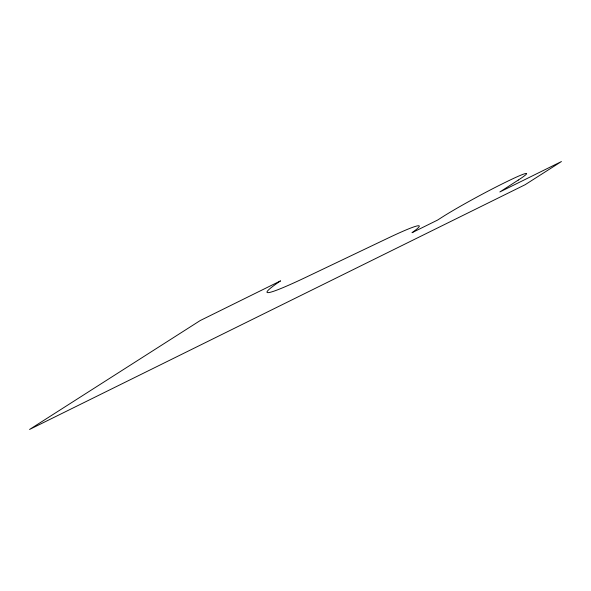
<?xml version="1.0" encoding="UTF-8"?>
<svg xmlns="http://www.w3.org/2000/svg" width="591" height="591" viewBox="0 0 591 591"><rect width="100%" height="100%" fill="white"/><g stroke="black" fill="none" stroke-linecap="round" stroke-linejoin="round"><path stroke-width="0.89" d="M518.277 180.063L499.846 191.964L561.45 161.535L525.081 184.747L29.55 429.465L200.209 320.551L280.562 280.865A146.043 7.646 -28.5 0 0 307.209 276.662L387.112 238.542A116.855 6.117 -28.5 0 1 412.008 232.706L437.562 220.088L442.363 217.023A49.164 2.571 -28.5 0 1 503.635 183.195A58.354 3.051 -28.5 0 1 518.277 180.063"/></g></svg>
